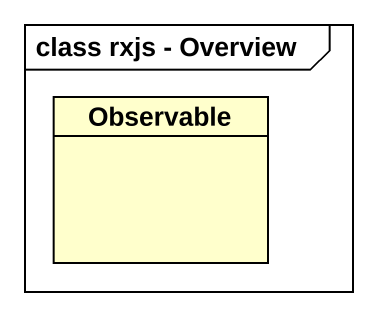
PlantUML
@startuml
mainframe class rxjs - Overview
hide circle
hide empty members
class Observable
@enduml
